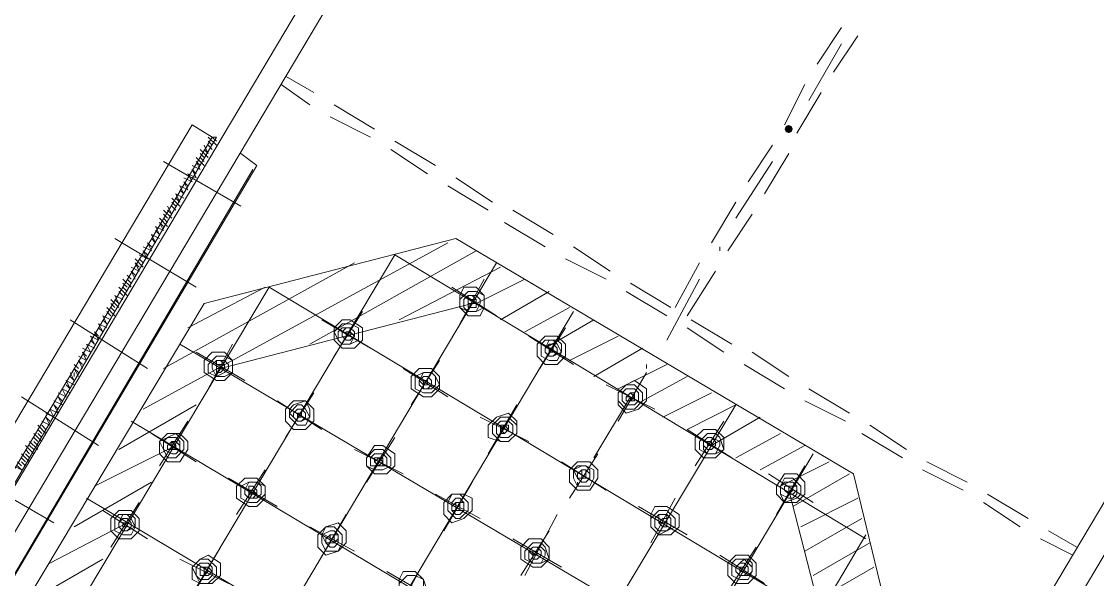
# Model space of a CAD drawing. Header units: millimetres. Extents: x 6 to 291, y 4 to 206.
# Drawn here: x 146.3 to 157.53, y 65.07 to 70.89 of the extents above; entities that cross this region are included whole.
import ezdxf

# ---------------------------------------------------------------- set-up
doc = ezdxf.new("R2010")
doc.units = ezdxf.units.MM
doc.layers.add('C00-00-00', color=7, linetype='Continuous')

msp = doc.modelspace()

# ---------------------------------------------------------------- hatches: boundary and pattern name
at = {"layer": 'C00-00-00'}
h = msp.add_hatch(color=256, dxfattribs=at)
h.dxf.hatch_style = 2
h.paths.add_polyline_path([(154.305003, 69.807665), (154.275105, 69.795229), (154.26267, 69.765331), (154.275105, 69.735433), (154.305003, 69.722998), (154.334901, 69.735433), (154.347337, 69.765331), (154.334901, 69.795229)])
h = msp.add_hatch(color=256, dxfattribs=at)
h.dxf.hatch_style = 2
h.paths.add_polyline_path([(154.305003, 69.807665), (154.275105, 69.795229), (154.26267, 69.765331), (154.275105, 69.735433), (154.305003, 69.722998), (154.334901, 69.735433), (154.347337, 69.765331), (154.334901, 69.795229)])

# ---------------------------------------------------------------- linework, layer by layer
at = {"layer": 'C00-00-00', "lineweight": 5}
for points in [[(194.225338, 146.261667), (145.584331, 64.473665)], [(193.505663, 145.542004), (145.372667, 64.600675)], [(202.480341, 141.308671), (153.839334, 59.562999)], [(202.226335, 140.335006), (154.09334, 59.436004)], [(154.855341, 70.823665), (154.601335, 70.442664)], [(155.024662, 70.738996), (154.770672, 70.357995)], [(154.516667, 70.061663), (154.855341, 70.654343)], [(154.516667, 70.061663), (154.855341, 70.654343)], [(149.351995, 70.146332), (149.055663, 70.315669)], [(149.309669, 70.019337), (149.013337, 70.231001)], [(154.47434, 70.231001), (154.262661, 69.807674)], [(154.643661, 70.146332), (154.389672, 69.723005)], [(149.987001, 69.765331), (149.563674, 70.019337)], [(141.986004, 59.562999), (148.081998, 69.807674)], [(148.293661, 69.680663), (148.081998, 69.807674)], [(149.944659, 69.680663), (149.521332, 69.892342)], [(148.293661, 69.680663), (145.287999, 64.643002)], [(145.372667, 64.600675), (148.336004, 69.680663), (148.293661, 69.680663)], [(148.208993, 69.59601), (148.251335, 69.511342)], [(148.251335, 69.680663), (148.336004, 69.59601)], [(148.251335, 69.638336), (148.293661, 69.59601)], [(148.251335, 69.638336), (148.293661, 69.59601)], [(148.251335, 69.59601), (148.293661, 69.553668)], [(148.293661, 69.680663), (148.336004, 69.638336)], [(150.622008, 69.384331), (150.198665, 69.638336)], [(154.135666, 69.59601), (153.88166, 69.21501)], [(148.12434, 69.468999), (148.208993, 69.384331)], [(148.166667, 69.553668), (148.251335, 69.468999)], [(148.166667, 69.553668), (148.251335, 69.468999)], [(148.166667, 69.511342), (148.208993, 69.468999)], [(148.166667, 69.468999), (148.208993, 69.426673)], [(148.208993, 69.553668), (148.251335, 69.511342)], [(148.589994, 69.511342), (148.759331, 69.384331)], [(150.537339, 69.299662), (150.156339, 69.553668)], [(154.305003, 69.511342), (154.050997, 69.087999)], [(142.705663, 59.139672), (148.759331, 69.384331)], [(148.589994, 68.961004), (147.785666, 69.426673)], [(148.081998, 69.384331), (148.166667, 69.342004)], [(148.12434, 69.426673), (148.166667, 69.384331)], [(148.12434, 69.426673), (148.166667, 69.342004)], [(148.12434, 69.426673), (148.166667, 69.384331)], [(153.754665, 68.834009), (154.135666, 69.426673)], [(153.754665, 68.834009), (154.135666, 69.426673)], [(142.705663, 59.139672), (148.717004, 69.342004)], [(147.997329, 69.257336), (148.081998, 69.21501)], [(148.039672, 69.299662), (148.081998, 69.21501)], [(148.039672, 69.299662), (148.12434, 69.257336)], [(148.081998, 69.342004), (148.12434, 69.257336)], [(148.081998, 69.342004), (148.12434, 69.299662)], [(148.081998, 69.342004), (148.12434, 69.257336)], [(151.214672, 69.00333), (150.833671, 69.257336)], [(147.955003, 69.172667), (148.039672, 69.130341)], [(147.955003, 69.172667), (147.997329, 69.087999)], [(147.955003, 69.130341), (147.997329, 69.087999)], [(147.955003, 69.130341), (147.997329, 69.087999)], [(147.997329, 69.21501), (148.039672, 69.172667)], [(147.997329, 69.21501), (148.039672, 69.130341)], [(147.997329, 69.21501), (148.039672, 69.172667)], [(151.172329, 68.918661), (150.749003, 69.172667)], [(147.870335, 69.045672), (147.955003, 68.961004)], [(147.870335, 69.045672), (147.955003, 68.961004)], [(147.912661, 69.087999), (147.955003, 69.00333)], [(147.912661, 69.087999), (147.997329, 69.045672)], [(147.912661, 69.045672), (147.955003, 69.00333)], [(147.785666, 68.918661), (147.870335, 68.834009)], [(147.827992, 68.961004), (147.870335, 68.876335)], [(147.827992, 68.918661), (147.870335, 68.876335)], [(147.827992, 68.918661), (147.870335, 68.876335)], [(147.870335, 69.00333), (147.912661, 68.961004)], [(147.870335, 68.961004), (147.912661, 68.918661)], [(151.849662, 68.664672), (151.426335, 68.918661)], [(153.754665, 69.00333), (153.50066, 68.580003)], [(147.74334, 68.834009), (147.827992, 68.74934)], [(147.74334, 68.834009), (147.827992, 68.74934)], [(147.74334, 68.791666), (147.785666, 68.706998)], [(147.74334, 68.791666), (147.785666, 68.74934)], [(147.785666, 68.876335), (147.827992, 68.834009)], [(147.785666, 68.834009), (147.827992, 68.791666)], [(151.764994, 68.537677), (151.341667, 68.791666)], [(153.924003, 68.876335), (153.669997, 68.495334)], [(147.700997, 68.74934), (147.785666, 68.706998)], [(147.700997, 68.74934), (147.74334, 68.664672)], [(147.700997, 68.706998), (147.74334, 68.664672)], [(148.12434, 68.114334), (147.277671, 68.622329)], [(150.749003, 68.580003), (147.574003, 66.844337)], [(147.616329, 68.580003), (147.658671, 68.537677)], [(147.616329, 68.580003), (147.658671, 68.495334)], [(147.658671, 68.664672), (147.74334, 68.622329)], [(147.658671, 68.664672), (147.700997, 68.580003)], [(147.658671, 68.622329), (147.700997, 68.580003)], [(150.833671, 68.622329), (148.208993, 67.944997)], [(154.982336, 66.167004), (150.833671, 68.622329)], [(147.53166, 68.453008), (147.616329, 68.410666)], [(147.574003, 68.537677), (147.658671, 68.495334)], [(147.574003, 68.495334), (147.616329, 68.453008)], [(147.574003, 68.495334), (147.616329, 68.410666)], [(151.045335, 68.495334), (149.309669, 67.52167)], [(152.442326, 68.283671), (152.061326, 68.537677)], [(153.585328, 68.495334), (153.585328, 68.537677)], [(153.585328, 68.495334), (153.585328, 68.537677)], [(147.489334, 68.410666), (147.574003, 68.325997)], [(147.489334, 68.36834), (147.53166, 68.325997)], [(147.489334, 68.36834), (147.53166, 68.283671)], [(147.53166, 68.410666), (147.574003, 68.36834)], [(149.775338, 68.36834), (147.785666, 67.267664)], [(152.4, 68.199002), (151.976673, 68.410666)], [(153.373665, 68.36834), (153.119659, 67.90267)], [(147.404665, 68.241329), (147.447008, 68.199002)], [(147.447008, 68.325997), (147.53166, 68.283671)], [(147.447008, 68.283671), (147.489334, 68.241329)], [(147.447008, 68.283671), (147.489334, 68.199002)], [(151.29934, 68.325997), (150.241007, 67.775675)], [(153.543002, 68.283671), (153.24667, 67.818002)], [(147.319997, 68.114334), (147.404665, 68.029665)], [(147.362339, 68.199002), (147.447008, 68.114334)], [(147.362339, 68.156676), (147.404665, 68.114334)], [(147.362339, 68.114334), (147.404665, 68.072008)], [(147.404665, 68.199002), (147.447008, 68.156676)], [(148.843999, 68.114334), (148.039672, 67.691007)], [(151.256998, 67.818002), (150.791329, 68.114334)], [(150.875997, 67.733333), (151.130003, 68.199002)], [(151.55333, 68.199002), (151.045335, 67.944997)], [(153.077333, 67.90267), (152.654006, 68.156676)], [(153.035006, 67.563996), (153.373665, 68.199002)], [(153.035006, 67.563996), (153.373665, 68.199002)], [(147.277671, 68.029665), (147.362339, 67.987339)], [(147.277671, 68.029665), (147.319997, 67.944997)], [(147.319997, 68.072008), (147.362339, 68.029665)], [(151.807336, 68.072008), (151.29934, 67.775675)], [(153.035006, 67.818002), (152.611663, 68.072008)], [(143.679328, 60.367342), (148.208993, 67.944997)], [(147.193002, 67.90267), (147.277671, 67.818002)], [(147.235328, 67.987339), (147.319997, 67.90267)], [(147.235328, 67.944997), (147.277671, 67.90267)], [(147.235328, 67.90267), (147.277671, 67.860328)], [(147.277671, 67.987339), (147.319997, 67.944997)], [(151.002992, 67.944997), (148.37833, 67.267664)], [(152.018999, 67.90267), (151.55333, 67.648665)], [(147.15066, 67.818002), (147.235328, 67.775675)], [(147.15066, 67.818002), (147.193002, 67.733333)], [(147.193002, 67.860328), (147.235328, 67.818002)], [(149.563674, 67.394675), (149.860006, 67.860328)], [(147.616329, 67.267664), (146.812001, 67.775675)], [(147.108333, 67.733333), (147.193002, 67.691007)], [(147.108333, 67.733333), (147.15066, 67.648665)], [(147.108333, 67.691007), (147.15066, 67.648665)], [(147.15066, 67.775675), (147.193002, 67.733333)], [(149.944659, 67.479343), (149.436663, 67.775675)], [(151.680341, 67.225338), (151.976673, 67.691007)], [(152.273005, 67.775675), (151.764994, 67.479343)], [(153.627671, 67.437001), (153.24667, 67.691007)], [(153.712339, 67.52167), (153.288996, 67.775675)], [(147.023665, 67.606338), (147.108333, 67.563996)], [(147.023665, 67.606338), (147.066007, 67.52167)], [(147.023665, 67.563996), (147.066007, 67.52167)], [(147.066007, 67.648665), (147.108333, 67.606338)], [(147.066007, 67.648665), (147.108333, 67.563996)], [(152.061326, 67.310006), (151.595672, 67.606338)], [(152.526995, 67.606338), (152.018999, 67.352333)], [(146.938996, 67.479343), (147.023665, 67.437001)], [(146.981339, 67.52167), (147.066007, 67.479343)], [(146.981339, 67.52167), (147.023665, 67.437001)], [(148.251335, 67.056001), (148.505341, 67.52167)], [(152.781001, 67.479343), (152.273005, 67.182995)], [(146.89667, 67.394675), (146.981339, 67.352333)], [(146.89667, 67.352333), (146.938996, 67.310006)], [(146.89667, 67.352333), (146.938996, 67.267664)], [(146.938996, 67.437001), (146.981339, 67.394675)], [(146.938996, 67.437001), (146.981339, 67.352333)], [(148.632336, 67.140669), (148.12434, 67.437001)], [(150.368002, 66.886663), (150.664334, 67.352333)], [(154.305003, 67.182995), (153.924003, 67.437001)], [(146.812001, 67.225338), (146.854328, 67.140669)], [(146.854328, 67.310006), (146.89667, 67.267664)], [(146.854328, 67.267664), (146.89667, 67.225338)], [(146.854328, 67.267664), (146.89667, 67.182995)], [(146.854328, 67.225338), (146.854328, 67.182995)], [(150.749003, 66.971332), (150.283333, 67.267664)], [(153.035006, 67.310006), (152.526995, 67.056001)], [(152.526995, 66.717342), (152.823327, 67.225338)], [(152.823327, 67.267664), (152.823327, 67.310006)], [(152.823327, 67.267664), (152.823327, 67.310006)], [(154.262661, 67.056001), (153.839334, 67.310006)], [(146.769659, 67.140669), (146.854328, 67.098343)], [(146.769659, 67.140669), (146.812001, 67.056001)], [(146.812001, 67.182995), (146.854328, 67.140669)], [(153.24667, 67.182995), (152.781001, 66.929006)], [(146.685006, 67.013674), (146.769659, 66.971332)], [(146.727333, 67.056001), (146.812001, 67.013674)], [(146.727333, 67.056001), (146.769659, 66.971332)], [(146.769659, 67.098343), (146.812001, 67.056001)], [(149.055663, 66.548005), (149.351995, 67.013674)], [(152.907996, 66.844337), (152.4, 67.098343)], [(153.50066, 67.013674), (152.992664, 66.759669)], [(154.939994, 66.801995), (154.516667, 67.056001)], [(147.108333, 66.463336), (146.304006, 66.971332)], [(146.642664, 66.929006), (146.727333, 66.886663)], [(146.642664, 66.886663), (146.685006, 66.844337)], [(146.642664, 66.886663), (146.685006, 66.801995)], [(146.685006, 66.971332), (146.727333, 66.929006)], [(146.685006, 66.971332), (146.727333, 66.886663)], [(148.12434, 66.886663), (147.319997, 66.42101)], [(149.436663, 66.632674), (148.970994, 66.929006)], [(151.172329, 66.378668), (151.468661, 66.886663)], [(152.273005, 66.336342), (152.654006, 66.971332)], [(152.273005, 66.336342), (152.654006, 66.971332)], [(153.754665, 66.886663), (153.24667, 66.632674)], [(154.897667, 66.717342), (154.47434, 66.929006)], [(146.557996, 66.801995), (146.642664, 66.759669)], [(146.600338, 66.844337), (146.685006, 66.801995)], [(146.600338, 66.844337), (146.642664, 66.759669)], [(146.473327, 66.675), (146.557996, 66.590331)], [(146.515669, 66.717342), (146.600338, 66.675)], [(146.515669, 66.675), (146.557996, 66.632674)], [(146.557996, 66.759669), (146.600338, 66.717342)], [(146.557996, 66.759669), (146.600338, 66.675)], [(147.74334, 66.251673), (148.039672, 66.717342)], [(151.595672, 66.505663), (151.087661, 66.759669)], [(153.331339, 66.251673), (153.627671, 66.717342)], [(154.008671, 66.759669), (153.50066, 66.463336)], [(155.532674, 66.42101), (155.151673, 66.675)], [(146.431001, 66.590331), (146.515669, 66.505663)], [(146.431001, 66.548005), (146.473327, 66.505663)], [(146.473327, 66.632674), (146.515669, 66.590331)], [(146.473327, 66.590331), (146.515669, 66.548005)], [(148.12434, 66.293999), (147.658671, 66.590331)], [(149.902333, 66.082336), (150.198665, 66.548005)], [(153.712339, 66.336342), (153.24667, 66.632674)], [(154.220335, 66.590331), (153.754665, 66.336342)], [(155.490331, 66.336342), (155.067004, 66.590331)], [(146.346332, 66.463336), (146.431001, 66.378668)], [(146.388674, 66.505663), (146.473327, 66.42101)], [(146.388674, 66.463336), (146.431001, 66.42101)], [(146.431001, 66.505663), (146.473327, 66.463336)], [(147.912661, 66.463336), (147.066007, 66.04001)], [(154.47434, 66.463336), (154.008671, 66.209331)], [(146.304006, 66.378668), (146.388674, 66.293999)], [(146.304006, 66.336342), (146.346332, 66.293999)], [(146.346332, 66.42101), (146.388674, 66.378668)], [(146.346332, 66.378668), (146.388674, 66.336342)], [(150.283333, 66.167004), (149.775338, 66.42101)], [(152.018999, 65.912999), (152.315331, 66.378668)], [(146.219337, 66.251673), (146.304006, 66.209331)], [(146.261663, 66.293999), (146.304006, 66.251673)], [(146.261663, 66.251673), (146.304006, 66.209331)], [(146.304006, 66.293999), (146.346332, 66.251673)], [(148.547667, 65.743661), (148.843999, 66.209331)], [(152.4, 65.997667), (151.934331, 66.293999)], [(154.177992, 65.743661), (154.47434, 66.251673)], [(154.72833, 66.293999), (154.220335, 66.04001)], [(156.125338, 65.997667), (155.701995, 66.209331)], [(156.167664, 66.082336), (155.744337, 66.293999)], [(146.642664, 65.659009), (145.838337, 66.124662)], [(148.970994, 65.82833), (148.462999, 66.124662)], [(154.558993, 65.870672), (154.09334, 66.167004)], [(154.939994, 66.167004), (154.347329, 65.82833)], [(154.982336, 66.167004), (155.617326, 63.542342)], [(147.658671, 66.082336), (146.854328, 65.616666)], [(150.70666, 65.57434), (151.002992, 66.082336)], [(152.103668, 66.04001), (152.103668, 66.082336)], [(152.103668, 66.04001), (152.103668, 66.082336)], [(154.982336, 63.373005), (154.305003, 65.997667)], [(147.235328, 65.405003), (147.53166, 65.870672)], [(151.087661, 65.701335), (150.622008, 65.955341)], [(152.865669, 65.447329), (153.119659, 65.912999)], [(155.024662, 65.912999), (154.431998, 65.616666)], [(156.718002, 65.616666), (156.337001, 65.870672)], [(156.802671, 65.701335), (156.379328, 65.955341)], [(147.616329, 65.489672), (147.15066, 65.786004)], [(153.24667, 65.531998), (152.738674, 65.82833)], [(147.404665, 65.659009), (146.600338, 65.235666)], [(149.394337, 65.235666), (149.690669, 65.743661)], [(151.55333, 65.108671), (151.892004, 65.743661)], [(151.55333, 65.108671), (151.892004, 65.743661)], [(155.067004, 65.701335), (154.47434, 65.362677)], [(149.775338, 65.362677), (149.309669, 65.616666)], [(151.511004, 65.108671), (151.807336, 65.57434)], [(157.310666, 65.405003), (157.014334, 65.57434)], [(151.934331, 65.19334), (151.426335, 65.489672)], [(155.151673, 65.447329), (154.558993, 65.108671)], [(157.26834, 65.320334), (156.929665, 65.489672)], [(148.081998, 64.897008), (148.37833, 65.405003)], [(154.050997, 65.024002), (153.585328, 65.320334)], [(153.669997, 64.939334), (153.966329, 65.405003)], [(147.15066, 65.278008), (146.346332, 64.812339)], [(148.462999, 65.024002), (147.955003, 65.278008)], [(150.241007, 64.769997), (150.494997, 65.235666)], [(150.622008, 64.854665), (150.113996, 65.150997)], [(155.193999, 65.19334), (154.601335, 64.854665)]]:
    msp.add_lwpolyline(points, dxfattribs=at)
at = {"layer": 'C00-00-00', "lineweight": 15}
for points in [[(144.187339, 58.37767), (150.198665, 68.453008)], [(155.109331, 65.489672), (150.198665, 68.453008)], [(144.780003, 57.488674), (151.256998, 68.36834)], [(143.848665, 59.69001), (148.886326, 68.114334)], [(155.448005, 64.177333), (148.886326, 68.114334)], [(145.584331, 56.980663), (152.061326, 67.860328)], [(155.405663, 63.118999), (147.955003, 67.52167)], [(147.235328, 56.006998), (153.754665, 66.886663)], [(154.897667, 62.272329), (147.447008, 66.717342)], [(148.081998, 55.499002), (154.558993, 66.378668)], [(154.431998, 61.468002), (146.981339, 65.912999)], [(149.140331, 55.414334), (155.109331, 65.531998)]]:
    msp.add_lwpolyline(points, dxfattribs=at)
at = {"layer": 'C00-00-00', "lineweight": 5}
for points in [[(150.91834, 68.114334), (151.04534, 68.114334), (151.130006, 68.029667), (151.130006, 67.902667), (151.087673, 67.818001), (150.960673, 67.818001), (150.876006, 67.902667), (150.876006, 68.029667)], [(150.960666, 68.072008), (151.045333, 68.072008), (151.129999, 68.029674), (151.129999, 67.902674), (151.045333, 67.860341), (150.960666, 67.860341), (150.875999, 67.902674), (150.875999, 67.987341)], [(150.960666, 68.029665), (151.045333, 68.029665), (151.087666, 67.987332), (151.087666, 67.944999), (151.045333, 67.860332), (150.960666, 67.860332), (150.918333, 67.902665), (150.918333, 67.987332)], [(150.960666, 68.029665), (151.002999, 68.029665), (151.045333, 67.987332), (151.045333, 67.944999), (151.045333, 67.902665), (150.960666, 67.902665), (150.960666, 67.944999), (150.960666, 67.987332)], [(151.002992, 67.987339), (151.045326, 67.987339), (151.045326, 67.945006), (151.002992, 67.945006), (150.960659, 67.945006), (150.960659, 67.987339)], [(149.648327, 67.775675), (149.732994, 67.775675), (149.859994, 67.691009), (149.859994, 67.564009), (149.775327, 67.479342), (149.648327, 67.479342), (149.56366, 67.564009), (149.56366, 67.691009)], [(149.648327, 67.733333), (149.732994, 67.733333), (149.81766, 67.691), (149.81766, 67.564), (149.732994, 67.521666), (149.648327, 67.521666), (149.605994, 67.564), (149.56366, 67.648666)], [(149.648327, 67.691007), (149.732994, 67.691007), (149.775327, 67.648674), (149.775327, 67.60634), (149.732994, 67.521674), (149.648327, 67.521674), (149.605994, 67.564007), (149.605994, 67.648674)], [(149.690669, 67.691007), (149.733003, 67.691007), (149.733003, 67.648674), (149.775336, 67.60634), (149.733003, 67.564007), (149.690669, 67.564007), (149.648336, 67.60634), (149.648336, 67.648674)], [(149.690669, 67.648665), (149.733003, 67.648665), (149.733003, 67.606331), (149.690669, 67.606331)], [(151.764994, 67.606338), (151.891994, 67.606338), (151.97666, 67.521672), (151.97666, 67.394672), (151.891994, 67.310005), (151.764994, 67.310005), (151.680327, 67.394672), (151.680327, 67.521672)], [(151.764994, 67.563996), (151.891994, 67.563996), (151.934327, 67.521663), (151.934327, 67.436996), (151.891994, 67.352329), (151.807327, 67.352329), (151.72266, 67.394663), (151.72266, 67.521663)], [(151.807336, 67.563996), (151.849669, 67.563996), (151.892003, 67.521663), (151.934336, 67.436996), (151.849669, 67.394663), (151.807336, 67.394663), (151.765003, 67.436996), (151.765003, 67.479329)], [(151.807336, 67.52167), (151.849669, 67.52167), (151.892003, 67.479336), (151.892003, 67.437003), (151.849669, 67.39467), (151.807336, 67.39467), (151.765003, 67.437003), (151.765003, 67.479336)], [(151.807336, 67.479343), (151.849669, 67.479343), (151.849669, 67.43701), (151.807336, 67.43701)], [(148.293661, 67.437001), (148.420661, 67.437001), (148.505328, 67.352334), (148.505328, 67.225334), (148.420661, 67.140668), (148.335995, 67.140668), (148.208995, 67.225334), (148.208995, 67.352334)], [(148.336004, 67.394675), (148.420671, 67.394675), (148.505337, 67.352342), (148.505337, 67.225342), (148.420671, 67.183008), (148.336004, 67.183008), (148.251337, 67.225342), (148.251337, 67.310008)], [(148.336004, 67.352333), (148.420671, 67.352333), (148.463004, 67.309999), (148.463004, 67.267666), (148.420671, 67.225333), (148.336004, 67.182999), (148.293671, 67.267666), (148.293671, 67.309999)], [(148.336004, 67.352333), (148.378337, 67.352333), (148.420671, 67.309999), (148.420671, 67.267666), (148.378337, 67.225333), (148.336004, 67.225333), (148.336004, 67.267666), (148.336004, 67.309999)], [(148.37833, 67.310006), (148.420663, 67.310006), (148.420663, 67.267673), (148.37833, 67.267673), (148.335997, 67.267673), (148.335997, 67.310006)], [(150.452671, 67.267664), (150.579671, 67.267664), (150.664337, 67.182997), (150.664337, 67.055997), (150.579671, 66.971331), (150.495004, 66.971331), (150.368004, 67.055997), (150.368004, 67.182997)], [(150.494997, 67.225338), (150.579663, 67.225338), (150.621997, 67.183004), (150.66433, 67.098338), (150.579663, 67.013671), (150.494997, 67.013671), (150.41033, 67.056004), (150.41033, 67.183004)], [(150.494997, 67.225338), (150.579663, 67.225338), (150.621997, 67.183004), (150.621997, 67.098338), (150.579663, 67.056004), (150.494997, 67.056004), (150.452663, 67.098338), (150.452663, 67.140671)], [(150.494997, 67.182995), (150.53733, 67.182995), (150.579663, 67.140662), (150.579663, 67.098329), (150.53733, 67.055995), (150.494997, 67.055995), (150.494997, 67.098329), (150.452663, 67.140662)], [(150.494997, 67.140669), (150.537339, 67.140669), (150.537339, 67.098343), (150.494997, 67.098343)], [(152.611663, 67.098343), (152.69633, 67.140676), (152.82333, 67.05601), (152.82333, 66.92901), (152.738663, 66.844343), (152.611663, 66.80201), (152.526997, 66.886676), (152.526997, 67.013676)], [(152.611663, 67.098343), (152.69633, 67.098343), (152.780997, 67.013676), (152.780997, 66.92901), (152.69633, 66.844343), (152.611663, 66.844343), (152.526997, 66.92901), (152.526997, 67.013676)], [(152.611663, 67.056001), (152.69633, 67.056001), (152.738663, 67.013667), (152.738663, 66.929001), (152.69633, 66.886667), (152.611663, 66.886667), (152.56933, 66.929001), (152.56933, 67.013667)], [(152.654006, 67.013674), (152.696339, 66.971341), (152.654006, 66.929008), (152.654006, 66.971341), (152.611672, 66.971341)], [(152.654006, 67.013674), (152.696339, 67.013674), (152.696339, 66.971341), (152.696339, 66.929008), (152.654006, 66.929008), (152.611672, 66.929008), (152.611672, 66.971341)], [(149.140331, 66.929006), (149.267331, 66.929006), (149.351998, 66.844339), (149.351998, 66.717339), (149.267331, 66.632672), (149.140331, 66.632672), (149.055665, 66.717339), (149.055665, 66.844339)], [(149.140331, 66.886663), (149.267331, 66.928997), (149.309665, 66.84433), (149.309665, 66.759663), (149.267331, 66.674997), (149.182665, 66.674997), (149.097998, 66.759663), (149.097998, 66.84433)], [(149.182674, 66.886663), (149.225007, 66.886663), (149.26734, 66.84433), (149.309674, 66.759663), (149.225007, 66.71733), (149.182674, 66.71733), (149.14034, 66.759663), (149.098007, 66.801997)], [(149.182674, 66.844337), (149.225007, 66.844337), (149.26734, 66.802004), (149.26734, 66.75967), (149.225007, 66.717337), (149.182674, 66.717337), (149.14034, 66.75967), (149.14034, 66.802004)], [(149.182674, 66.801995), (149.225, 66.801995), (149.225, 66.759669), (149.182674, 66.759669)], [(151.256998, 66.759669), (151.383998, 66.802002), (151.468665, 66.717335), (151.468665, 66.590335), (151.383998, 66.505669), (151.299331, 66.505669), (151.172331, 66.548002), (151.172331, 66.675002)], [(151.29934, 66.759669), (151.384007, 66.759669), (151.468674, 66.675002), (151.468674, 66.590335), (151.384007, 66.505669), (151.29934, 66.505669), (151.214674, 66.590335), (151.214674, 66.675002)], [(151.29934, 66.717342), (151.384007, 66.717342), (151.42634, 66.675009), (151.42634, 66.590342), (151.384007, 66.548009), (151.29934, 66.548009), (151.257007, 66.590342), (151.257007, 66.675009)], [(151.341667, 66.675), (151.384, 66.632666), (151.341667, 66.590333), (151.299333, 66.632666)], [(151.29934, 66.675), (151.341674, 66.675), (151.384007, 66.675), (151.384007, 66.632666), (151.341674, 66.590333), (151.29934, 66.590333)], [(147.827992, 66.548005), (147.912659, 66.590338), (147.997326, 66.505672), (147.997326, 66.421005), (147.912659, 66.336338), (147.827992, 66.336338), (147.785659, 66.421005), (147.743326, 66.505672)], [(147.827992, 66.590331), (147.954992, 66.590331), (148.039659, 66.505665), (148.039659, 66.420998), (147.954992, 66.293998), (147.827992, 66.293998), (147.743326, 66.378665), (147.743326, 66.505665)], [(147.827992, 66.548005), (147.912659, 66.548005), (147.954992, 66.505672), (147.954992, 66.421005), (147.912659, 66.378672), (147.870326, 66.378672), (147.785659, 66.421005), (147.785659, 66.505672)], [(153.416007, 66.632674), (153.543007, 66.632674), (153.627674, 66.548007), (153.627674, 66.421007), (153.543007, 66.33634), (153.416007, 66.33634), (153.33134, 66.421007), (153.33134, 66.548007)], [(153.458333, 66.590331), (153.543, 66.590331), (153.585333, 66.547998), (153.627667, 66.420998), (153.543, 66.378665), (153.458333, 66.378665), (153.373667, 66.420998), (153.373667, 66.505665)], [(153.458333, 66.548005), (153.500667, 66.548005), (153.585333, 66.505672), (153.585333, 66.463338), (153.543, 66.378672), (153.458333, 66.378672), (153.416, 66.421005), (153.416, 66.505672)], [(153.458333, 66.548005), (153.500667, 66.548005), (153.543, 66.505672), (153.543, 66.463338), (153.500667, 66.421005), (153.458333, 66.421005), (153.416, 66.463338), (153.416, 66.505672)], [(147.870335, 66.505663), (147.912668, 66.505663), (147.955001, 66.463329), (147.955001, 66.420996), (147.912668, 66.420996), (147.870335, 66.420996), (147.828001, 66.420996), (147.828001, 66.463329)], [(147.870335, 66.463336), (147.870335, 66.505663), (147.912661, 66.463336), (147.912661, 66.42101), (147.870335, 66.42101)], [(149.987001, 66.463336), (150.071668, 66.463336), (150.198668, 66.37867), (150.198668, 66.25167), (150.114001, 66.167003), (149.987001, 66.167003), (149.902335, 66.25167), (149.902335, 66.336336)], [(153.458333, 66.505663), (153.50066, 66.505663), (153.50066, 66.463336), (153.458333, 66.463336)], [(149.987001, 66.42101), (150.071668, 66.42101), (150.156335, 66.336343), (150.156335, 66.251677), (150.071668, 66.209343), (149.987001, 66.209343), (149.902335, 66.251677), (149.902335, 66.336343)], [(149.987001, 66.378668), (150.071668, 66.378668), (150.114001, 66.336334), (150.114001, 66.251668), (150.071668, 66.251668), (149.987001, 66.251668), (149.944668, 66.251668), (149.944668, 66.336334)], [(150.029328, 66.336342), (150.071661, 66.294008), (150.029328, 66.251675), (149.986994, 66.294008)], [(150.029328, 66.336342), (150.071661, 66.336342), (150.071661, 66.294008), (150.071661, 66.251675), (150.029328, 66.251675), (149.986994, 66.294008), (149.986994, 66.336342)], [(152.103668, 66.293999), (152.230668, 66.293999), (152.315335, 66.209333), (152.315335, 66.124666), (152.230668, 65.997666), (152.103668, 65.997666), (152.019001, 66.082333), (152.019001, 66.209333)], [(152.145994, 66.251673), (152.188328, 66.251673), (152.230661, 66.20934), (152.230661, 66.124673), (152.188328, 66.08234), (152.145994, 66.08234), (152.103661, 66.124673), (152.061328, 66.20934)], [(152.103668, 66.251673), (152.188335, 66.251673), (152.273001, 66.20934), (152.273001, 66.124673), (152.230668, 66.040006), (152.103668, 66.040006), (152.061335, 66.124673), (152.061335, 66.20934)], [(152.145994, 66.209331), (152.188328, 66.209331), (152.230661, 66.166997), (152.230661, 66.124664), (152.188328, 66.124664), (152.145994, 66.124664), (152.103661, 66.124664), (152.103661, 66.166997)], [(152.145994, 66.209331), (152.188328, 66.209331), (152.188328, 66.166997), (152.188328, 66.124664), (152.145994, 66.124664), (152.145994, 66.166997)], [(148.632336, 66.124662), (148.759336, 66.124662), (148.844003, 66.039995), (148.844003, 65.912995), (148.759336, 65.828329), (148.674669, 65.828329), (148.547669, 65.912995), (148.547669, 66.039995)], [(154.262661, 66.167004), (154.389661, 66.167004), (154.474328, 66.082338), (154.474328, 65.955338), (154.389661, 65.870671), (154.262661, 65.870671), (154.177994, 65.955338), (154.177994, 66.040004)], [(154.262661, 66.124662), (154.347328, 66.124662), (154.431994, 66.039995), (154.431994, 65.955329), (154.389661, 65.912995), (154.262661, 65.870662), (154.220328, 65.955329), (154.220328, 66.039995)], [(148.674662, 66.082336), (148.759329, 66.082336), (148.843996, 66.040002), (148.843996, 65.955336), (148.759329, 65.870669), (148.674662, 65.870669), (148.589996, 65.913002), (148.589996, 66.040002)], [(148.674662, 66.082336), (148.759329, 66.082336), (148.801662, 66.040002), (148.801662, 65.955336), (148.759329, 65.913002), (148.674662, 65.913002), (148.632329, 65.955336), (148.632329, 65.997669)], [(148.674662, 66.04001), (148.716996, 66.04001), (148.759329, 65.997676), (148.759329, 65.955343), (148.716996, 65.91301), (148.674662, 65.91301), (148.674662, 65.955343), (148.674662, 65.997676)], [(148.717004, 65.997667), (148.759338, 65.955334), (148.717004, 65.955334), (148.674671, 65.955334), (148.674671, 65.997667)], [(154.262661, 66.082336), (154.347328, 66.082336), (154.389661, 66.040002), (154.389661, 65.955336), (154.347328, 65.913002), (154.304994, 65.913002), (154.220328, 65.955336), (154.220328, 66.040002)], [(154.305003, 66.04001), (154.347337, 66.04001), (154.38967, 66.04001), (154.38967, 65.997676), (154.347337, 65.955343), (154.305003, 65.955343), (154.26267, 65.997676), (154.26267, 66.04001)], [(154.305003, 66.04001), (154.347337, 66.04001), (154.347337, 65.997676), (154.305003, 65.955343), (154.305003, 65.997676)], [(150.791329, 65.955341), (150.918329, 65.955341), (151.002996, 65.913008), (151.002996, 65.786008), (150.918329, 65.701341), (150.791329, 65.659008), (150.706662, 65.743674), (150.706662, 65.870674)], [(150.791329, 65.955341), (150.875996, 65.955341), (150.960662, 65.870674), (150.960662, 65.786008), (150.875996, 65.701341), (150.833662, 65.701341), (150.748996, 65.786008), (150.748996, 65.870674)], [(150.833671, 65.912999), (150.876004, 65.912999), (150.918338, 65.870665), (150.918338, 65.785999), (150.876004, 65.743665), (150.833671, 65.743665), (150.791338, 65.785999), (150.791338, 65.870665)], [(150.833671, 65.870672), (150.876004, 65.870672), (150.918338, 65.870672), (150.918338, 65.786006), (150.876004, 65.786006), (150.833671, 65.786006), (150.791338, 65.786006), (150.791338, 65.828339)], [(150.833671, 65.870672), (150.875997, 65.870672), (150.875997, 65.82833), (150.875997, 65.786004), (150.833671, 65.786004)], [(147.319997, 65.786004), (147.446997, 65.786004), (147.531663, 65.701337), (147.531663, 65.574337), (147.446997, 65.48967), (147.319997, 65.48967), (147.23533, 65.574337), (147.23533, 65.701337)], [(152.907996, 65.82833), (153.034996, 65.82833), (153.161996, 65.743663), (153.161996, 65.616663), (153.077329, 65.531997), (152.950329, 65.531997), (152.865662, 65.616663), (152.865662, 65.743663)], [(152.950338, 65.786004), (153.035004, 65.786004), (153.119671, 65.701337), (153.119671, 65.61667), (153.035004, 65.574337), (152.950338, 65.532004), (152.865671, 65.61667), (152.865671, 65.701337)], [(147.319997, 65.743661), (147.446997, 65.743661), (147.48933, 65.701328), (147.48933, 65.616661), (147.446997, 65.531995), (147.36233, 65.531995), (147.277663, 65.574328), (147.277663, 65.701328)], [(147.362339, 65.743661), (147.404672, 65.743661), (147.447006, 65.701328), (147.489339, 65.616661), (147.404672, 65.574328), (147.362339, 65.574328), (147.320006, 65.616661), (147.320006, 65.658995)], [(147.362339, 65.701335), (147.404672, 65.701335), (147.447006, 65.659002), (147.447006, 65.616669), (147.404672, 65.574335), (147.362339, 65.574335), (147.320006, 65.616669), (147.320006, 65.659002)], [(147.362339, 65.659009), (147.404665, 65.659009), (147.404665, 65.616666), (147.362339, 65.616666)], [(149.479006, 65.616666), (149.606006, 65.659), (149.690672, 65.574333), (149.690672, 65.447333), (149.606006, 65.362666), (149.479006, 65.320333), (149.394339, 65.405), (149.394339, 65.532)], [(152.950338, 65.743661), (153.035004, 65.743661), (153.077338, 65.701328), (153.077338, 65.616661), (153.035004, 65.574328), (152.950338, 65.574328), (152.908004, 65.616661), (152.908004, 65.701328)], [(152.950338, 65.743661), (153.035004, 65.743661), (153.035004, 65.701328), (153.035004, 65.658995), (153.035004, 65.616661), (152.992671, 65.616661), (152.950338, 65.658995), (152.950338, 65.701328)], [(152.992664, 65.701335), (153.035006, 65.701335), (153.035006, 65.659009), (152.950338, 65.659009)], [(149.521332, 65.57434), (149.563665, 65.57434), (149.605999, 65.532007), (149.605999, 65.44734), (149.563665, 65.405007), (149.521332, 65.405007), (149.478999, 65.44734), (149.436665, 65.532007)], [(149.479006, 65.616666), (149.563672, 65.616666), (149.648339, 65.532), (149.648339, 65.447333), (149.606006, 65.362666), (149.479006, 65.362666), (149.436672, 65.447333), (149.436672, 65.532)], [(149.521332, 65.531998), (149.563665, 65.531998), (149.605999, 65.531998), (149.605999, 65.489665), (149.563665, 65.447331), (149.521332, 65.447331), (149.478999, 65.447331), (149.478999, 65.489665)], [(149.521332, 65.531998), (149.563665, 65.531998), (149.563665, 65.489665), (149.563665, 65.447331), (149.521332, 65.447331), (149.521332, 65.489665)], [(151.595672, 65.489672), (151.722672, 65.489672), (151.807339, 65.405005), (151.807339, 65.278005), (151.722672, 65.193338), (151.638006, 65.193338), (151.511006, 65.278005), (151.511006, 65.405005)], [(151.637999, 65.447329), (151.722665, 65.447329), (151.764999, 65.404996), (151.807332, 65.277996), (151.722665, 65.235663), (151.637999, 65.235663), (151.553332, 65.277996), (151.553332, 65.362663)], [(148.166667, 65.278008), (148.251333, 65.320342), (148.378333, 65.235675), (148.378333, 65.108675), (148.293667, 65.024008), (148.166667, 65.024008), (148.082, 65.066342), (148.082, 65.193342)], [(151.637999, 65.405003), (151.722665, 65.405003), (151.764999, 65.36267), (151.764999, 65.320336), (151.722665, 65.23567), (151.637999, 65.23567), (151.595665, 65.278003), (151.595665, 65.36267)], [(151.637999, 65.405003), (151.680332, 65.405003), (151.722665, 65.36267), (151.722665, 65.320336), (151.680332, 65.278003), (151.637999, 65.278003), (151.637999, 65.320336), (151.595665, 65.36267)], [(151.680341, 65.362677), (151.680341, 65.320343), (151.638008, 65.320343), (151.638008, 65.362677)], [(153.754665, 65.320334), (153.881665, 65.320334), (153.966332, 65.235668), (153.966332, 65.108668), (153.881665, 65.024001), (153.754665, 65.024001), (153.669999, 65.108668), (153.669999, 65.235668)], [(148.166667, 65.278008), (148.251333, 65.278008), (148.336, 65.193342), (148.336, 65.108675), (148.251333, 65.024008), (148.166667, 65.024008), (148.124333, 65.108675), (148.082, 65.193342)], [(148.166667, 65.235666), (148.251333, 65.235666), (148.293667, 65.193333), (148.293667, 65.108666), (148.251333, 65.066333), (148.166667, 65.066333), (148.124333, 65.108666), (148.124333, 65.193333)], [(153.754665, 65.278008), (153.881665, 65.278008), (153.923999, 65.235675), (153.923999, 65.151008), (153.881665, 65.066342), (153.796999, 65.066342), (153.712332, 65.108675), (153.712332, 65.235675)], [(153.797008, 65.235666), (153.839341, 65.277999), (153.924008, 65.193333), (153.924008, 65.150999), (153.881674, 65.108666), (153.797008, 65.108666), (153.754674, 65.150999), (153.754674, 65.193333)], [(153.797008, 65.235666), (153.839341, 65.235666), (153.881674, 65.193333), (153.881674, 65.150999), (153.839341, 65.108666), (153.797008, 65.108666), (153.754674, 65.150999), (153.754674, 65.193333)], [(148.208993, 65.19334), (148.251326, 65.19334), (148.29366, 65.151006), (148.251326, 65.108673), (148.208993, 65.108673), (148.16666, 65.108673), (148.16666, 65.19334)], [(148.208993, 65.19334), (148.251326, 65.151006), (148.208993, 65.108673), (148.208993, 65.151006)], [(150.32566, 65.108671), (150.410326, 65.108671), (150.494993, 65.066338), (150.494993, 64.939338), (150.410326, 64.897004), (150.32566, 64.897004), (150.240993, 64.939338), (150.240993, 65.024004)], [(150.283333, 65.150997), (150.410333, 65.150997), (150.495, 65.066331), (150.537333, 64.939331), (150.452667, 64.854664), (150.325667, 64.854664), (150.241, 64.939331), (150.241, 65.066331)], [(153.797008, 65.19334), (153.839334, 65.19334), (153.839334, 65.150997), (153.797008, 65.150997)]]:
    msp.add_lwpolyline(points, close=True, dxfattribs=at)

doc.saveas('drawing.dxf')
